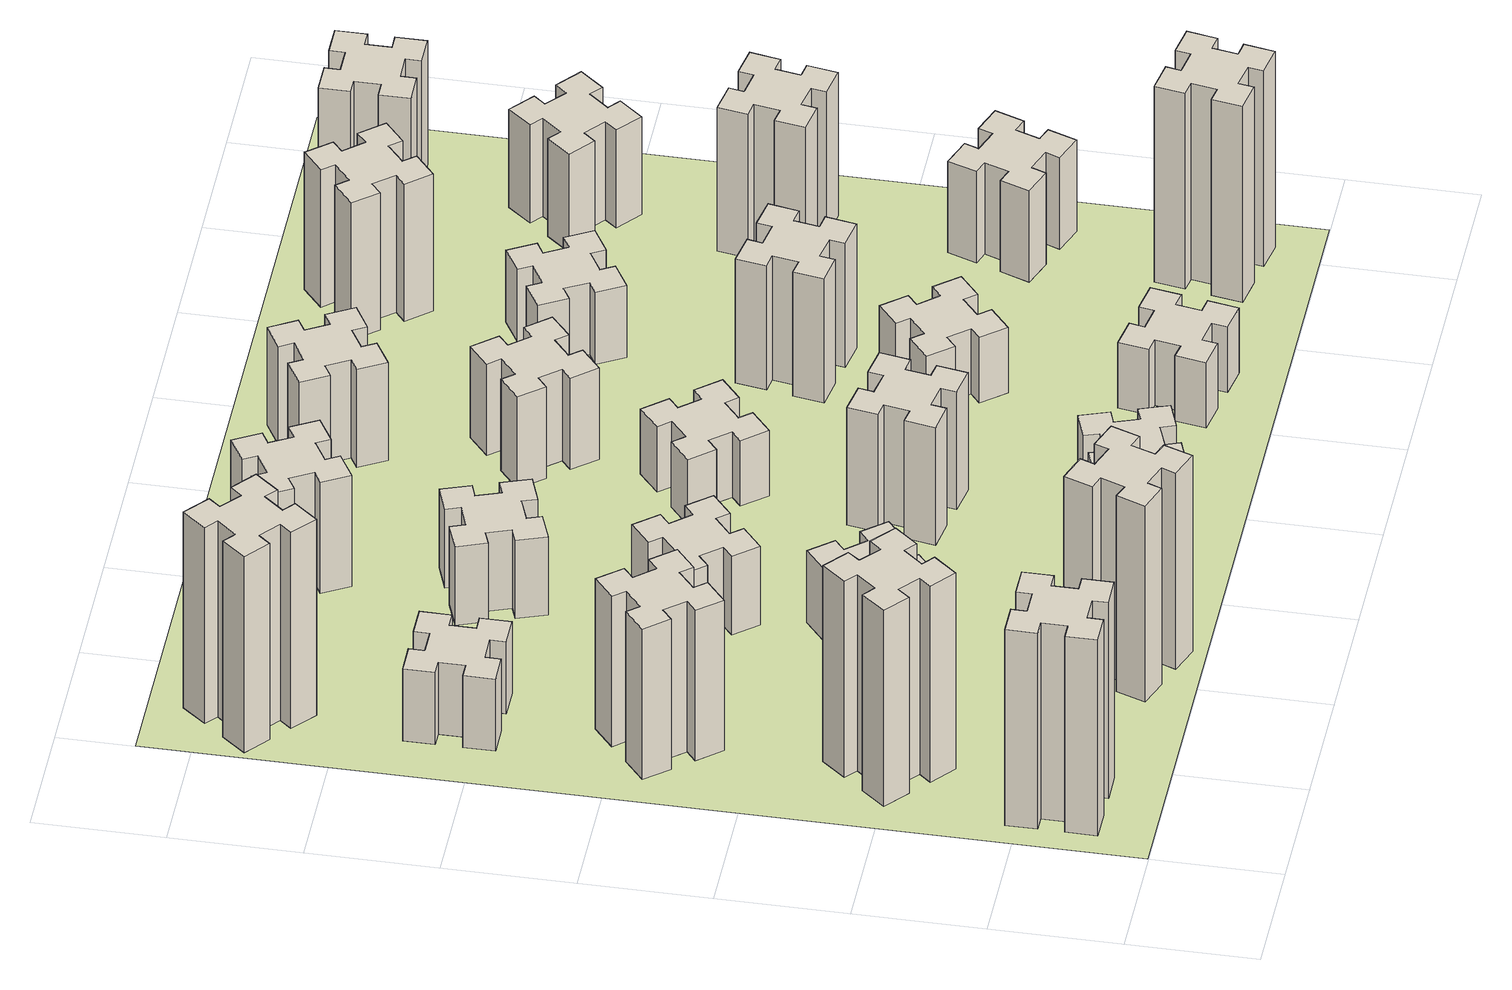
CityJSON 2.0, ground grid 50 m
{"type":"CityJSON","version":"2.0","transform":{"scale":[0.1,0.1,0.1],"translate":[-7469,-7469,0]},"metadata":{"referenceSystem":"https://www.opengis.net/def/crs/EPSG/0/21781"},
"CityObjects":{
"building1":{"type":"Building","attributes":{"class":"1000","function":"1000","usage":"1000","yearOfConstruction":2016,"roofType":"1000","measuredHeight":90,"storeysAboveGround":30,"storeysBelowGround":0},"geometry":[{"type":"Solid","lod":"1","boundaries":[[[[0,1,2,3,4,5,6,7,8,9,10,11,12,13,14,15,16,17,18,19]],[[17,16,20,21]],[[16,15,22,20]],[[15,14,23,22]],[[14,13,24,23]],[[13,12,25,24]],[[12,11,26,25]],[[11,10,27,26]],[[10,9,28,27]],[[9,8,29,28]],[[8,7,30,29]],[[7,6,31,30]],[[6,5,32,31]],[[5,4,33,32]],[[4,3,34,33]],[[3,2,35,34]],[[2,1,36,35]],[[1,0,37,36]],[[0,19,38,37]],[[19,18,39,38]],[[18,17,21,39]],[[24,25,26,27,28,29,30,31,32,33,34,35,36,37,38,39,21,20,22,23]]]]}]},
"building2":{"type":"Building","attributes":{"class":"1000","function":"1000","usage":"1000","yearOfConstruction":2016,"roofType":"1000","measuredHeight":90,"storeysAboveGround":30,"storeysBelowGround":0},"geometry":[{"type":"Solid","lod":"1","boundaries":[[[[40,41,42,43,44,45,46,47,48,49,50,51,52,53,54,55,56,57,58,59]],[[57,56,60,61]],[[56,55,62,60]],[[55,54,63,62]],[[54,53,64,63]],[[53,52,65,64]],[[52,51,66,65]],[[51,50,67,66]],[[50,49,68,67]],[[49,48,69,68]],[[48,47,70,69]],[[47,46,71,70]],[[46,45,72,71]],[[45,44,73,72]],[[44,43,74,73]],[[43,42,75,74]],[[42,41,76,75]],[[41,40,77,76]],[[40,59,78,77]],[[59,58,79,78]],[[58,57,61,79]],[[64,65,66,67,68,69,70,71,72,73,74,75,76,77,78,79,61,60,62,63]]]]}]},
"building3":{"type":"Building","attributes":{"class":"1000","function":"1000","usage":"1000","yearOfConstruction":2016,"roofType":"1000","measuredHeight":69,"storeysAboveGround":30,"storeysBelowGround":0},"geometry":[{"type":"Solid","lod":"1","boundaries":[[[[80,81,82,83,84,85,86,87,88,89,90,91,92,93,94,95,96,97,98,99]],[[97,96,100,101]],[[96,95,102,100]],[[95,94,103,102]],[[94,93,104,103]],[[93,92,105,104]],[[92,91,106,105]],[[91,90,107,106]],[[90,89,108,107]],[[89,88,109,108]],[[88,87,110,109]],[[87,86,111,110]],[[86,85,112,111]],[[85,84,113,112]],[[84,83,114,113]],[[83,82,115,114]],[[82,81,116,115]],[[81,80,117,116]],[[80,99,118,117]],[[99,98,119,118]],[[98,97,101,119]],[[104,105,106,107,108,109,110,111,112,113,114,115,116,117,118,119,101,100,102,103]]]]}]},
"building4":{"type":"Building","attributes":{"class":"1000","function":"1000","usage":"1000","yearOfConstruction":2016,"roofType":"1000","measuredHeight":33,"storeysAboveGround":30,"storeysBelowGround":0},"geometry":[{"type":"Solid","lod":"1","boundaries":[[[[120,121,122,123,124,125,126,127,128,129,130,131,132,133,134,135,136,137,138,139]],[[137,136,140,141]],[[136,135,142,140]],[[135,134,143,142]],[[134,133,144,143]],[[133,132,145,144]],[[132,131,146,145]],[[131,130,147,146]],[[130,129,148,147]],[[129,128,149,148]],[[128,127,150,149]],[[127,126,151,150]],[[126,125,152,151]],[[125,124,153,152]],[[124,123,154,153]],[[123,122,155,154]],[[122,121,156,155]],[[121,120,157,156]],[[120,139,158,157]],[[139,138,159,158]],[[138,137,141,159]],[[144,145,146,147,148,149,150,151,152,153,154,155,156,157,158,159,141,140,142,143]]]]}]},
"building5":{"type":"Building","attributes":{"class":"1000","function":"1000","usage":"1000","yearOfConstruction":2016,"roofType":"1000","measuredHeight":90,"storeysAboveGround":30,"storeysBelowGround":0},"geometry":[{"type":"Solid","lod":"1","boundaries":[[[[160,161,162,163,164,165,166,167,168,169,170,171,172,173,174,175,176,177,178,179]],[[177,176,180,181]],[[176,175,182,180]],[[175,174,183,182]],[[174,173,184,183]],[[173,172,185,184]],[[172,171,186,185]],[[171,170,187,186]],[[170,169,188,187]],[[169,168,189,188]],[[168,167,190,189]],[[167,166,191,190]],[[166,165,192,191]],[[165,164,193,192]],[[164,163,194,193]],[[163,162,195,194]],[[162,161,196,195]],[[161,160,197,196]],[[160,179,198,197]],[[179,178,199,198]],[[178,177,181,199]],[[184,185,186,187,188,189,190,191,192,193,194,195,196,197,198,199,181,180,182,183]]]]}]},
"building6":{"type":"Building","attributes":{"class":"1000","function":"1000","usage":"1000","yearOfConstruction":2016,"roofType":"1000","measuredHeight":90,"storeysAboveGround":30,"storeysBelowGround":0},"geometry":[{"type":"Solid","lod":"1","boundaries":[[[[200,201,202,203,204,205,206,207,208,209,210,211,212,213,214,215,216,217,218,219]],[[217,216,220,221]],[[216,215,222,220]],[[215,214,223,222]],[[214,213,224,223]],[[213,212,225,224]],[[212,211,226,225]],[[211,210,227,226]],[[210,209,228,227]],[[209,208,229,228]],[[208,207,230,229]],[[207,206,231,230]],[[206,205,232,231]],[[205,204,233,232]],[[204,203,234,233]],[[203,202,235,234]],[[202,201,236,235]],[[201,200,237,236]],[[200,219,238,237]],[[219,218,239,238]],[[218,217,221,239]],[[224,225,226,227,228,229,230,231,232,233,234,235,236,237,238,239,221,220,222,223]]]]}]},
"building7":{"type":"Building","attributes":{"class":"1000","function":"1000","usage":"1000","yearOfConstruction":2016,"roofType":"1000","measuredHeight":33,"storeysAboveGround":30,"storeysBelowGround":0},"geometry":[{"type":"Solid","lod":"1","boundaries":[[[[240,241,242,243,244,245,246,247,248,249,250,251,252,253,254,255,256,257,258,259]],[[257,256,260,261]],[[256,255,262,260]],[[255,254,263,262]],[[254,253,264,263]],[[253,252,265,264]],[[252,251,266,265]],[[251,250,267,266]],[[250,249,268,267]],[[249,248,269,268]],[[248,247,270,269]],[[247,246,271,270]],[[246,245,272,271]],[[245,244,273,272]],[[244,243,274,273]],[[243,242,275,274]],[[242,241,276,275]],[[241,240,277,276]],[[240,259,278,277]],[[259,258,279,278]],[[258,257,261,279]],[[264,265,266,267,268,269,270,271,272,273,274,275,276,277,278,279,261,260,262,263]]]]}]},
"building8":{"type":"Building","attributes":{"class":"1000","function":"1000","usage":"1000","yearOfConstruction":2016,"roofType":"1000","measuredHeight":36,"storeysAboveGround":30,"storeysBelowGround":0},"geometry":[{"type":"Solid","lod":"1","boundaries":[[[[280,281,282,283,284,285,286,287,288,289,290,291,292,293,294,295,296,297,298,299]],[[297,296,300,301]],[[296,295,302,300]],[[295,294,303,302]],[[294,293,304,303]],[[293,292,305,304]],[[292,291,306,305]],[[291,290,307,306]],[[290,289,308,307]],[[289,288,309,308]],[[288,287,310,309]],[[287,286,311,310]],[[286,285,312,311]],[[285,284,313,312]],[[284,283,314,313]],[[283,282,315,314]],[[282,281,316,315]],[[281,280,317,316]],[[280,299,318,317]],[[299,298,319,318]],[[298,297,301,319]],[[304,305,306,307,308,309,310,311,312,313,314,315,316,317,318,319,301,300,302,303]]]]}]},
"building9":{"type":"Building","attributes":{"class":"1000","function":"1000","usage":"1000","yearOfConstruction":2016,"roofType":"1000","measuredHeight":51,"storeysAboveGround":30,"storeysBelowGround":0},"geometry":[{"type":"Solid","lod":"1","boundaries":[[[[320,321,322,323,324,325,326,327,328,329,330,331,332,333,334,335,336,337,338,339]],[[337,336,340,341]],[[336,335,342,340]],[[335,334,343,342]],[[334,333,344,343]],[[333,332,345,344]],[[332,331,346,345]],[[331,330,347,346]],[[330,329,348,347]],[[329,328,349,348]],[[328,327,350,349]],[[327,326,351,350]],[[326,325,352,351]],[[325,324,353,352]],[[324,323,354,353]],[[323,322,355,354]],[[322,321,356,355]],[[321,320,357,356]],[[320,339,358,357]],[[339,338,359,358]],[[338,337,341,359]],[[344,345,346,347,348,349,350,351,352,353,354,355,356,357,358,359,341,340,342,343]]]]}]},
"building10":{"type":"Building","attributes":{"class":"1000","function":"1000","usage":"1000","yearOfConstruction":2016,"roofType":"1000","measuredHeight":36,"storeysAboveGround":30,"storeysBelowGround":0},"geometry":[{"type":"Solid","lod":"1","boundaries":[[[[360,361,362,363,364,365,366,367,368,369,370,371,372,373,374,375,376,377,378,379]],[[377,376,380,381]],[[376,375,382,380]],[[375,374,383,382]],[[374,373,384,383]],[[373,372,385,384]],[[372,371,386,385]],[[371,370,387,386]],[[370,369,388,387]],[[369,368,389,388]],[[368,367,390,389]],[[367,366,391,390]],[[366,365,392,391]],[[365,364,393,392]],[[364,363,394,393]],[[363,362,395,394]],[[362,361,396,395]],[[361,360,397,396]],[[360,379,398,397]],[[379,378,399,398]],[[378,377,381,399]],[[384,385,386,387,388,389,390,391,392,393,394,395,396,397,398,399,381,380,382,383]]]]}]},
"building11":{"type":"Building","attributes":{"class":"1000","function":"1000","usage":"1000","yearOfConstruction":2016,"roofType":"1000","measuredHeight":51,"storeysAboveGround":30,"storeysBelowGround":0},"geometry":[{"type":"Solid","lod":"1","boundaries":[[[[400,401,402,403,404,405,406,407,408,409,410,411,412,413,414,415,416,417,418,419]],[[417,416,420,421]],[[416,415,422,420]],[[415,414,423,422]],[[414,413,424,423]],[[413,412,425,424]],[[412,411,426,425]],[[411,410,427,426]],[[410,409,428,427]],[[409,408,429,428]],[[408,407,430,429]],[[407,406,431,430]],[[406,405,432,431]],[[405,404,433,432]],[[404,403,434,433]],[[403,402,435,434]],[[402,401,436,435]],[[401,400,437,436]],[[400,419,438,437]],[[419,418,439,438]],[[418,417,421,439]],[[424,425,426,427,428,429,430,431,432,433,434,435,436,437,438,439,421,420,422,423]]]]}]},
"building12":{"type":"Building","attributes":{"class":"1000","function":"1000","usage":"1000","yearOfConstruction":2016,"roofType":"1000","measuredHeight":54,"storeysAboveGround":30,"storeysBelowGround":0},"geometry":[{"type":"Solid","lod":"1","boundaries":[[[[440,441,442,443,444,445,446,447,448,449,450,451,452,453,454,455,456,457,458,459]],[[457,456,460,461]],[[456,455,462,460]],[[455,454,463,462]],[[454,453,464,463]],[[453,452,465,464]],[[452,451,466,465]],[[451,450,467,466]],[[450,449,468,467]],[[449,448,469,468]],[[448,447,470,469]],[[447,446,471,470]],[[446,445,472,471]],[[445,444,473,472]],[[444,443,474,473]],[[443,442,475,474]],[[442,441,476,475]],[[441,440,477,476]],[[440,459,478,477]],[[459,458,479,478]],[[458,457,461,479]],[[464,465,466,467,468,469,470,471,472,473,474,475,476,477,478,479,461,460,462,463]]]]}]},
"building13":{"type":"Building","attributes":{"class":"1000","function":"1000","usage":"1000","yearOfConstruction":2016,"roofType":"1000","measuredHeight":30,"storeysAboveGround":30,"storeysBelowGround":0},"geometry":[{"type":"Solid","lod":"1","boundaries":[[[[480,481,482,483,484,485,486,487,488,489,490,491,492,493,494,495,496,497,498,499]],[[497,496,500,501]],[[496,495,502,500]],[[495,494,503,502]],[[494,493,504,503]],[[493,492,505,504]],[[492,491,506,505]],[[491,490,507,506]],[[490,489,508,507]],[[489,488,509,508]],[[488,487,510,509]],[[487,486,511,510]],[[486,485,512,511]],[[485,484,513,512]],[[484,483,514,513]],[[483,482,515,514]],[[482,481,516,515]],[[481,480,517,516]],[[480,499,518,517]],[[499,498,519,518]],[[498,497,501,519]],[[504,505,506,507,508,509,510,511,512,513,514,515,516,517,518,519,501,500,502,503]]]]}]},
"building14":{"type":"Building","attributes":{"class":"1000","function":"1000","usage":"1000","yearOfConstruction":2016,"roofType":"1000","measuredHeight":42,"storeysAboveGround":30,"storeysBelowGround":0},"geometry":[{"type":"Solid","lod":"1","boundaries":[[[[520,521,522,523,524,525,526,527,528,529,530,531,532,533,534,535,536,537,538,539]],[[537,536,540,541]],[[536,535,542,540]],[[535,534,543,542]],[[534,533,544,543]],[[533,532,545,544]],[[532,531,546,545]],[[531,530,547,546]],[[530,529,548,547]],[[529,528,549,548]],[[528,527,550,549]],[[527,526,551,550]],[[526,525,552,551]],[[525,524,553,552]],[[524,523,554,553]],[[523,522,555,554]],[[522,521,556,555]],[[521,520,557,556]],[[520,539,558,557]],[[539,538,559,558]],[[538,537,541,559]],[[544,545,546,547,548,549,550,551,552,553,554,555,556,557,558,559,541,540,542,543]]]]}]},
"building15":{"type":"Building","attributes":{"class":"1000","function":"1000","usage":"1000","yearOfConstruction":2016,"roofType":"1000","measuredHeight":30,"storeysAboveGround":30,"storeysBelowGround":0},"geometry":[{"type":"Solid","lod":"1","boundaries":[[[[560,561,562,563,564,565,566,567,568,569,570,571,572,573,574,575,576,577,578,579]],[[577,576,580,581]],[[576,575,582,580]],[[575,574,583,582]],[[574,573,584,583]],[[573,572,585,584]],[[572,571,586,585]],[[571,570,587,586]],[[570,569,588,587]],[[569,568,589,588]],[[568,567,590,589]],[[567,566,591,590]],[[566,565,592,591]],[[565,564,593,592]],[[564,563,594,593]],[[563,562,595,594]],[[562,561,596,595]],[[561,560,597,596]],[[560,579,598,597]],[[579,578,599,598]],[[578,577,581,599]],[[584,585,586,587,588,589,590,591,592,593,594,595,596,597,598,599,581,580,582,583]]]]}]},
"building16":{"type":"Building","attributes":{"class":"1000","function":"1000","usage":"1000","yearOfConstruction":2016,"roofType":"1000","measuredHeight":45,"storeysAboveGround":30,"storeysBelowGround":0},"geometry":[{"type":"Solid","lod":"1","boundaries":[[[[600,601,602,603,604,605,606,607,608,609,610,611,612,613,614,615,616,617,618,619]],[[617,616,620,621]],[[616,615,622,620]],[[615,614,623,622]],[[614,613,624,623]],[[613,612,625,624]],[[612,611,626,625]],[[611,610,627,626]],[[610,609,628,627]],[[609,608,629,628]],[[608,607,630,629]],[[607,606,631,630]],[[606,605,632,631]],[[605,604,633,632]],[[604,603,634,633]],[[603,602,635,634]],[[602,601,636,635]],[[601,600,637,636]],[[600,619,638,637]],[[619,618,639,638]],[[618,617,621,639]],[[624,625,626,627,628,629,630,631,632,633,634,635,636,637,638,639,621,620,622,623]]]]}]},
"building17":{"type":"Building","attributes":{"class":"1000","function":"1000","usage":"1000","yearOfConstruction":2016,"roofType":"1000","measuredHeight":30,"storeysAboveGround":30,"storeysBelowGround":0},"geometry":[{"type":"Solid","lod":"1","boundaries":[[[[640,641,642,643,644,645,646,647,648,649,650,651,652,653,654,655,656,657,658,659]],[[657,656,660,661]],[[656,655,662,660]],[[655,654,663,662]],[[654,653,664,663]],[[653,652,665,664]],[[652,651,666,665]],[[651,650,667,666]],[[650,649,668,667]],[[649,648,669,668]],[[648,647,670,669]],[[647,646,671,670]],[[646,645,672,671]],[[645,644,673,672]],[[644,643,674,673]],[[643,642,675,674]],[[642,641,676,675]],[[641,640,677,676]],[[640,659,678,677]],[[659,658,679,678]],[[658,657,661,679]],[[664,665,666,667,668,669,670,671,672,673,674,675,676,677,678,679,661,660,662,663]]]]}]},
"building18":{"type":"Building","attributes":{"class":"1000","function":"1000","usage":"1000","yearOfConstruction":2016,"roofType":"1000","measuredHeight":57,"storeysAboveGround":30,"storeysBelowGround":0},"geometry":[{"type":"Solid","lod":"1","boundaries":[[[[680,681,682,683,684,685,686,687,688,689,690,691,692,693,694,695,696,697,698,699]],[[697,696,700,701]],[[696,695,702,700]],[[695,694,703,702]],[[694,693,704,703]],[[693,692,705,704]],[[692,691,706,705]],[[691,690,707,706]],[[690,689,708,707]],[[689,688,709,708]],[[688,687,710,709]],[[687,686,711,710]],[[686,685,712,711]],[[685,684,713,712]],[[684,683,714,713]],[[683,682,715,714]],[[682,681,716,715]],[[681,680,717,716]],[[680,699,718,717]],[[699,698,719,718]],[[698,697,701,719]],[[704,705,706,707,708,709,710,711,712,713,714,715,716,717,718,719,701,700,702,703]]]]}]},
"building19":{"type":"Building","attributes":{"class":"1000","function":"1000","usage":"1000","yearOfConstruction":2016,"roofType":"1000","measuredHeight":33,"storeysAboveGround":30,"storeysBelowGround":0},"geometry":[{"type":"Solid","lod":"1","boundaries":[[[[720,721,722,723,724,725,726,727,728,729,730,731,732,733,734,735,736,737,738,739]],[[737,736,740,741]],[[736,735,742,740]],[[735,734,743,742]],[[734,733,744,743]],[[733,732,745,744]],[[732,731,746,745]],[[731,730,747,746]],[[730,729,748,747]],[[729,728,749,748]],[[728,727,750,749]],[[727,726,751,750]],[[726,725,752,751]],[[725,724,753,752]],[[724,723,754,753]],[[723,722,755,754]],[[722,721,756,755]],[[721,720,757,756]],[[720,739,758,757]],[[739,738,759,758]],[[738,737,741,759]],[[744,745,746,747,748,749,750,751,752,753,754,755,756,757,758,759,741,740,742,743]]]]}]},
"building20":{"type":"Building","attributes":{"class":"1000","function":"1000","usage":"1000","yearOfConstruction":2016,"roofType":"1000","measuredHeight":90,"storeysAboveGround":30,"storeysBelowGround":0},"geometry":[{"type":"Solid","lod":"1","boundaries":[[[[760,761,762,763,764,765,766,767,768,769,770,771,772,773,774,775,776,777,778,779]],[[777,776,780,781]],[[776,775,782,780]],[[775,774,783,782]],[[774,773,784,783]],[[773,772,785,784]],[[772,771,786,785]],[[771,770,787,786]],[[770,769,788,787]],[[769,768,789,788]],[[768,767,790,789]],[[767,766,791,790]],[[766,765,792,791]],[[765,764,793,792]],[[764,763,794,793]],[[763,762,795,794]],[[762,761,796,795]],[[761,760,797,796]],[[760,779,798,797]],[[779,778,799,798]],[[778,777,781,799]],[[784,785,786,787,788,789,790,791,792,793,794,795,796,797,798,799,781,780,782,783]]]]}]},
"building21":{"type":"Building","attributes":{"class":"1000","function":"1000","usage":"1000","yearOfConstruction":2016,"roofType":"1000","measuredHeight":63,"storeysAboveGround":30,"storeysBelowGround":0},"geometry":[{"type":"Solid","lod":"1","boundaries":[[[[800,801,802,803,804,805,806,807,808,809,810,811,812,813,814,815,816,817,818,819]],[[817,816,820,821]],[[816,815,822,820]],[[815,814,823,822]],[[814,813,824,823]],[[813,812,825,824]],[[812,811,826,825]],[[811,810,827,826]],[[810,809,828,827]],[[809,808,829,828]],[[808,807,830,829]],[[807,806,831,830]],[[806,805,832,831]],[[805,804,833,832]],[[804,803,834,833]],[[803,802,835,834]],[[802,801,836,835]],[[801,800,837,836]],[[800,819,838,837]],[[819,818,839,838]],[[818,817,821,839]],[[824,825,826,827,828,829,830,831,832,833,834,835,836,837,838,839,821,820,822,823]]]]}]},
"building22":{"type":"Building","attributes":{"class":"1000","function":"1000","usage":"1000","yearOfConstruction":2016,"roofType":"1000","measuredHeight":42,"storeysAboveGround":30,"storeysBelowGround":0},"geometry":[{"type":"Solid","lod":"1","boundaries":[[[[840,841,842,843,844,845,846,847,848,849,850,851,852,853,854,855,856,857,858,859]],[[857,856,860,861]],[[856,855,862,860]],[[855,854,863,862]],[[854,853,864,863]],[[853,852,865,864]],[[852,851,866,865]],[[851,850,867,866]],[[850,849,868,867]],[[849,848,869,868]],[[848,847,870,869]],[[847,846,871,870]],[[846,845,872,871]],[[845,844,873,872]],[[844,843,874,873]],[[843,842,875,874]],[[842,841,876,875]],[[841,840,877,876]],[[840,859,878,877]],[[859,858,879,878]],[[858,857,861,879]],[[864,865,866,867,868,869,870,871,872,873,874,875,876,877,878,879,861,860,862,863]]]]}]},
"building23":{"type":"Building","attributes":{"class":"1000","function":"1000","usage":"1000","yearOfConstruction":2016,"roofType":"1000","measuredHeight":66,"storeysAboveGround":30,"storeysBelowGround":0},"geometry":[{"type":"Solid","lod":"1","boundaries":[[[[880,881,882,883,884,885,886,887,888,889,890,891,892,893,894,895,896,897,898,899]],[[897,896,900,901]],[[896,895,902,900]],[[895,894,903,902]],[[894,893,904,903]],[[893,892,905,904]],[[892,891,906,905]],[[891,890,907,906]],[[890,889,908,907]],[[889,888,909,908]],[[888,887,910,909]],[[887,886,911,910]],[[886,885,912,911]],[[885,884,913,912]],[[884,883,914,913]],[[883,882,915,914]],[[882,881,916,915]],[[881,880,917,916]],[[880,899,918,917]],[[899,898,919,918]],[[898,897,901,919]],[[904,905,906,907,908,909,910,911,912,913,914,915,916,917,918,919,901,900,902,903]]]]}]},
"building24":{"type":"Building","attributes":{"class":"1000","function":"1000","usage":"1000","yearOfConstruction":2016,"roofType":"1000","measuredHeight":45,"storeysAboveGround":30,"storeysBelowGround":0},"geometry":[{"type":"Solid","lod":"1","boundaries":[[[[920,921,922,923,924,925,926,927,928,929,930,931,932,933,934,935,936,937,938,939]],[[937,936,940,941]],[[936,935,942,940]],[[935,934,943,942]],[[934,933,944,943]],[[933,932,945,944]],[[932,931,946,945]],[[931,930,947,946]],[[930,929,948,947]],[[929,928,949,948]],[[928,927,950,949]],[[927,926,951,950]],[[926,925,952,951]],[[925,924,953,952]],[[924,923,954,953]],[[923,922,955,954]],[[922,921,956,955]],[[921,920,957,956]],[[920,939,958,957]],[[939,938,959,958]],[[938,937,941,959]],[[944,945,946,947,948,949,950,951,952,953,954,955,956,957,958,959,941,940,942,943]]]]}]},
"building25":{"type":"Building","attributes":{"class":"1000","function":"1000","usage":"1000","yearOfConstruction":2016,"roofType":"1000","measuredHeight":57,"storeysAboveGround":30,"storeysBelowGround":0},"geometry":[{"type":"Solid","lod":"1","boundaries":[[[[960,961,962,963,964,965,966,967,968,969,970,971,972,973,974,975,976,977,978,979]],[[977,976,980,981]],[[976,975,982,980]],[[975,974,983,982]],[[974,973,984,983]],[[973,972,985,984]],[[972,971,986,985]],[[971,970,987,986]],[[970,969,988,987]],[[969,968,989,988]],[[968,967,990,989]],[[967,966,991,990]],[[966,965,992,991]],[[965,964,993,992]],[[964,963,994,993]],[[963,962,995,994]],[[962,961,996,995]],[[961,960,997,996]],[[960,979,998,997]],[[979,978,999,998]],[[978,977,981,999]],[[984,985,986,987,988,989,990,991,992,993,994,995,996,997,998,999,981,980,982,983]]]]}]},
"landuse1":{"type":"LandUse","attributes":{"name":"plot1","function":"1010"},"geometry":[{"type":"MultiSurface","lod":"1","boundaries":[[[1000,1001,1002,1003]]]}]}
},
"vertices":[
[165,425,0],[165,325,0],[105,325,0],[105,205,0],[225,205,0],[225,265,0],[325,265,0],[325,205,0],[445,205,0],[445,325,0],[385,325,0],[385,425,0],[445,425,0],[445,545,0],[325,545,0],[325,485,0],[225,485,0],[225,545,0],[105,545,0],[105,425,0],[225,485,900],[225,545,900],[325,485,900],[325,545,900],[445,545,900],[445,425,900],[385,425,900],[385,325,900],[445,325,900],[445,205,900],[325,205,900],[325,265,900],[225,265,900],[225,205,900],[105,205,900],[105,325,900],[165,325,900],[165,425,900],[105,425,900],[105,545,900],
[484,1067,0],[408,1132,0],[446,1178,0],[354,1255,0],[277,1163,0],[323,1124,0],[259,1048,0],[213,1086,0],[136,994,0],[228,917,0],[266,963,0],[343,899,0],[304,853,0],[396,776,0],[473,868,0],[427,906,0],[492,983,0],[538,944,0],[615,1036,0],[523,1113,0],[492,983,900],[538,944,900],[427,906,900],[473,868,900],[396,776,900],[304,853,900],[343,899,900],[266,963,900],[228,917,900],[136,994,900],[213,1086,900],[259,1048,900],[323,1124,900],[277,1163,900],[354,1255,900],[446,1178,900],[408,1132,900],[484,1067,900],[523,1113,900],[615,1036,900],
[492,1888,0],[427,1964,0],[473,2003,0],[396,2095,0],[304,2018,0],[343,1972,0],[266,1907,0],[228,1953,0],[136,1876,0],[213,1784,0],[259,1823,0],[323,1746,0],[277,1708,0],[354,1616,0],[446,1693,0],[408,1739,0],[484,1803,0],[523,1757,0],[615,1834,0],[538,1926,0],[484,1803,690],[523,1757,690],[408,1739,690],[446,1693,690],[354,1616,690],[277,1708,690],[323,1746,690],[259,1823,690],[213,1784,690],[136,1876,690],[228,1953,690],[266,1907,690],[343,1972,690],[304,2018,690],[396,2095,690],[473,2003,690],[427,1964,690],[492,1888,690],[538,1926,690],[615,1834,690],
[485,2545,0],[485,2645,0],[545,2645,0],[545,2765,0],[425,2765,0],[425,2705,0],[325,2705,0],[325,2765,0],[205,2765,0],[205,2645,0],[265,2645,0],[265,2545,0],[205,2545,0],[205,2425,0],[325,2425,0],[325,2485,0],[425,2485,0],[425,2425,0],[545,2425,0],[545,2545,0],[425,2485,330],[425,2425,330],[325,2485,330],[325,2425,330],[205,2425,330],[205,2545,330],[265,2545,330],[265,2645,330],[205,2645,330],[205,2765,330],[325,2765,330],[325,2705,330],[425,2705,330],[425,2765,330],[545,2765,330],[545,2645,330],[485,2645,330],[485,2545,330],[545,2545,330],[545,2425,330],
[1029,360,0],[995,266,0],[939,287,0],[897,174,0],[1010,133,0],[1031,189,0],[1125,155,0],[1104,99,0],[1217,57,0],[1258,170,0],[1202,191,0],[1236,285,0],[1292,264,0],[1333,377,0],[1220,418,0],[1200,362,0],[1106,396,0],[1127,452,0],[1014,493,0],[973,380,0],[1106,396,900],[1127,452,900],[1200,362,900],[1220,418,900],[1333,377,900],[1292,264,900],[1236,285,900],[1202,191,900],[1258,170,900],[1217,57,900],[1104,99,900],[1125,155,900],[1031,189,900],[1010,133,900],[897,174,900],[939,287,900],[995,266,900],[1029,360,900],[973,380,900],[1014,493,900],
[384,3387,0],[308,3452,0],[346,3498,0],[254,3575,0],[177,3483,0],[223,3444,0],[159,3368,0],[113,3406,0],[36,3314,0],[128,3237,0],[166,3283,0],[243,3219,0],[204,3173,0],[296,3096,0],[373,3188,0],[327,3226,0],[392,3303,0],[438,3264,0],[515,3356,0],[423,3433,0],[392,3303,900],[438,3264,900],[327,3226,900],[373,3188,900],[296,3096,900],[204,3173,900],[243,3219,900],[166,3283,900],[128,3237,900],[36,3314,900],[113,3406,900],[159,3368,900],[223,3444,900],[177,3483,900],[254,3575,900],[346,3498,900],[308,3452,900],[384,3387,900],[423,3433,900],[515,3356,900],
[1083,1332,0],[1006,1267,0],[968,1313,0],[876,1236,0],[953,1144,0],[999,1183,0],[1063,1106,0],[1017,1068,0],[1094,976,0],[1186,1053,0],[1148,1099,0],[1224,1163,0],[1263,1117,0],[1355,1194,0],[1278,1286,0],[1232,1248,0],[1167,1324,0],[1213,1363,0],[1136,1455,0],[1044,1378,0],[1167,1324,330],[1213,1363,330],[1232,1248,330],[1278,1286,330],[1355,1194,330],[1263,1117,330],[1224,1163,330],[1148,1099,330],[1186,1053,330],[1094,976,330],[1017,1068,330],[1063,1106,330],[999,1183,330],[953,1144,330],[876,1236,330],[968,1313,330],[1006,1267,330],[1083,1332,330],[1044,1378,330],[1136,1455,330],
[1083,1972,0],[1006,1907,0],[968,1953,0],[876,1876,0],[953,1784,0],[999,1823,0],[1063,1746,0],[1017,1708,0],[1094,1616,0],[1186,1693,0],[1148,1739,0],[1224,1803,0],[1263,1757,0],[1355,1834,0],[1278,1926,0],[1232,1888,0],[1167,1964,0],[1213,2003,0],[1136,2095,0],[1044,2018,0],[1167,1964,360],[1213,2003,360],[1232,1888,360],[1278,1926,360],[1355,1834,360],[1263,1757,360],[1224,1803,360],[1148,1739,360],[1186,1693,360],[1094,1616,360],[1017,1708,360],[1063,1746,360],[999,1823,360],[953,1784,360],[876,1876,360],[968,1953,360],[1006,1907,360],[1083,1972,360],[1044,2018,360],[1136,2095,360],
[1765,496,0],[1671,462,0],[1650,518,0],[1537,477,0],[1579,364,0],[1635,385,0],[1669,291,0],[1613,270,0],[1654,157,0],[1767,199,0],[1746,255,0],[1840,289,0],[1860,233,0],[1973,274,0],[1932,387,0],[1876,366,0],[1842,460,0],[1898,480,0],[1857,593,0],[1744,552,0],[1842,460,510],[1898,480,510],[1876,366,510],[1932,387,510],[1973,274,510],[1860,233,510],[1840,289,510],[1746,255,510],[1767,199,510],[1654,157,510],[1613,270,510],[1669,291,510],[1635,385,510],[1579,364,510],[1537,477,510],[1650,518,510],[1671,462,510],[1765,496,510],[1744,552,510],[1857,593,510],
[1106,2475,0],[1200,2509,0],[1220,2453,0],[1333,2494,0],[1292,2607,0],[1236,2586,0],[1202,2680,0],[1258,2700,0],[1217,2813,0],[1104,2772,0],[1125,2716,0],[1031,2682,0],[1010,2738,0],[897,2697,0],[939,2584,0],[995,2605,0],[1029,2511,0],[973,2490,0],[1014,2377,0],[1127,2419,0],[1029,2511,360],[973,2490,360],[995,2605,360],[939,2584,360],[897,2697,360],[1010,2738,360],[1031,2682,360],[1125,2716,360],[1104,2772,360],[1217,2813,360],[1258,2700,360],[1202,2680,360],[1236,2586,360],[1292,2607,360],[1333,2494,360],[1220,2453,360],[1200,2509,360],[1106,2475,360],[1127,2419,360],[1014,2377,360],
[995,3324,0],[1045,3237,0],[993,3207,0],[1053,3103,0],[1157,3163,0],[1127,3215,0],[1214,3265,0],[1244,3213,0],[1348,3273,0],[1288,3377,0],[1236,3347,0],[1186,3434,0],[1238,3464,0],[1178,3568,0],[1074,3508,0],[1104,3456,0],[1017,3406,0],[987,3458,0],[883,3398,0],[943,3294,0],[1017,3406,510],[987,3458,510],[1104,3456,510],[1074,3508,510],[1178,3568,510],[1238,3464,510],[1186,3434,510],[1236,3347,510],[1288,3377,510],[1348,3273,510],[1244,3213,510],[1214,3265,510],[1127,3215,510],[1157,3163,510],[1053,3103,510],[993,3207,510],[1045,3237,510],[995,3324,510],[943,3294,510],[883,3398,510],
[1955,1147,0],[1972,1245,0],[2031,1235,0],[2052,1353,0],[1934,1374,0],[1924,1315,0],[1825,1332,0],[1836,1391,0],[1717,1412,0],[1697,1294,0],[1756,1284,0],[1738,1185,0],[1679,1196,0],[1658,1077,0],[1777,1057,0],[1787,1116,0],[1885,1098,0],[1875,1039,0],[1993,1018,0],[2014,1137,0],[1885,1098,540],[1875,1039,540],[1787,1116,540],[1777,1057,540],[1658,1077,540],[1679,1196,540],[1738,1185,540],[1756,1284,540],[1697,1294,540],[1717,1412,540],[1836,1391,540],[1825,1332,540],[1924,1315,540],[1934,1374,540],[2052,1353,540],[2031,1235,540],[1972,1245,540],[1955,1147,540],[2014,1137,540],[1993,1018,540],
[1972,1988,0],[1907,2064,0],[1953,2103,0],[1876,2195,0],[1784,2118,0],[1823,2072,0],[1746,2007,0],[1708,2053,0],[1616,1976,0],[1693,1884,0],[1739,1923,0],[1803,1846,0],[1757,1808,0],[1834,1716,0],[1926,1793,0],[1888,1839,0],[1964,1903,0],[2003,1857,0],[2095,1934,0],[2018,2026,0],[1964,1903,300],[2003,1857,300],[1888,1839,300],[1926,1793,300],[1834,1716,300],[1757,1808,300],[1803,1846,300],[1739,1923,300],[1693,1884,300],[1616,1976,300],[1708,2053,300],[1746,2007,300],[1823,2072,300],[1784,2118,300],[1876,2195,300],[1953,2103,300],[1907,2064,300],[1972,1988,300],[2018,2026,300],[2095,1934,300],
[1839,2563,0],[1903,2486,0],[1857,2448,0],[1934,2356,0],[2026,2433,0],[1988,2479,0],[2064,2543,0],[2103,2497,0],[2195,2574,0],[2118,2666,0],[2072,2628,0],[2007,2704,0],[2053,2743,0],[1976,2835,0],[1884,2758,0],[1923,2712,0],[1846,2647,0],[1808,2693,0],[1716,2616,0],[1793,2524,0],[1846,2647,420],[1808,2693,420],[1923,2712,420],[1884,2758,420],[1976,2835,420],[2053,2743,420],[2007,2704,420],[2072,2628,420],[2118,2666,420],[2195,2574,420],[2103,2497,420],[2064,2543,420],[1988,2479,420],[2026,2433,420],[1934,2356,420],[1857,2448,420],[1903,2486,420],[1839,2563,420],[1793,2524,420],[1716,2616,420],
[2596,444,0],[2578,345,0],[2519,356,0],[2498,237,0],[2617,217,0],[2627,276,0],[2725,258,0],[2715,199,0],[2833,178,0],[2854,297,0],[2795,307,0],[2812,405,0],[2871,395,0],[2892,513,0],[2774,534,0],[2764,475,0],[2665,492,0],[2676,551,0],[2557,572,0],[2537,454,0],[2665,492,300],[2676,551,300],[2764,475,300],[2774,534,300],[2892,513,300],[2871,395,300],[2812,405,300],[2795,307,300],[2854,297,300],[2833,178,300],[2715,199,300],[2725,258,300],[2627,276,300],[2617,217,300],[2498,237,300],[2519,356,300],[2578,345,300],[2596,444,300],[2537,454,300],[2557,572,300],
[1844,3456,0],[1757,3406,0],[1727,3458,0],[1623,3398,0],[1683,3294,0],[1735,3324,0],[1785,3237,0],[1733,3207,0],[1793,3103,0],[1897,3163,0],[1867,3215,0],[1954,3265,0],[1984,3213,0],[2088,3273,0],[2028,3377,0],[1976,3347,0],[1926,3434,0],[1978,3464,0],[1918,3568,0],[1814,3508,0],[1926,3434,450],[1978,3464,450],[1976,3347,450],[2028,3377,450],[2088,3273,450],[1984,3213,450],[1954,3265,450],[1867,3215,450],[1897,3163,450],[1793,3103,450],[1733,3207,450],[1785,3237,450],[1735,3324,450],[1683,3294,450],[1623,3398,450],[1727,3458,450],[1757,3406,450],[1844,3456,450],[1814,3508,450],[1918,3568,450],
[2628,1099,0],[2704,1163,0],[2743,1117,0],[2835,1194,0],[2758,1286,0],[2712,1248,0],[2647,1324,0],[2693,1363,0],[2616,1455,0],[2524,1378,0],[2563,1332,0],[2486,1267,0],[2448,1313,0],[2356,1236,0],[2433,1144,0],[2479,1183,0],[2543,1106,0],[2497,1068,0],[2574,976,0],[2666,1053,0],[2543,1106,300],[2497,1068,300],[2479,1183,300],[2433,1144,300],[2356,1236,300],[2448,1313,300],[2486,1267,300],[2563,1332,300],[2524,1378,300],[2616,1455,300],[2693,1363,300],[2647,1324,300],[2712,1248,300],[2758,1286,300],[2835,1194,300],[2743,1117,300],[2704,1163,300],[2628,1099,300],[2666,1053,300],[2574,976,300],
[2527,1656,0],[2625,1638,0],[2615,1579,0],[2733,1558,0],[2754,1677,0],[2695,1687,0],[2712,1785,0],[2771,1775,0],[2792,1893,0],[2674,1914,0],[2664,1855,0],[2565,1872,0],[2576,1931,0],[2457,1952,0],[2437,1834,0],[2496,1824,0],[2478,1725,0],[2419,1736,0],[2398,1617,0],[2517,1597,0],[2478,1725,570],[2419,1736,570],[2496,1824,570],[2437,1834,570],[2457,1952,570],[2576,1931,570],[2565,1872,570],[2664,1855,570],[2674,1914,570],[2792,1893,570],[2771,1775,570],[2712,1785,570],[2695,1687,570],[2754,1677,570],[2733,1558,570],[2615,1579,570],[2625,1638,570],[2527,1656,570],[2517,1597,570],[2398,1617,570],
[2607,2475,0],[2694,2525,0],[2724,2473,0],[2828,2533,0],[2768,2637,0],[2716,2607,0],[2666,2694,0],[2718,2724,0],[2658,2828,0],[2554,2768,0],[2584,2716,0],[2497,2666,0],[2467,2718,0],[2363,2658,0],[2423,2554,0],[2475,2584,0],[2525,2497,0],[2473,2467,0],[2533,2363,0],[2637,2423,0],[2525,2497,330],[2473,2467,330],[2475,2584,330],[2423,2554,330],[2363,2658,330],[2467,2718,330],[2497,2666,330],[2584,2716,330],[2554,2768,330],[2658,2828,330],[2718,2724,330],[2666,2694,330],[2716,2607,330],[2768,2637,330],[2828,2533,330],[2724,2473,330],[2694,2525,330],[2607,2475,330],[2637,2423,330],[2533,2363,330],
[3504,475,0],[3405,492,0],[3416,551,0],[3297,572,0],[3277,454,0],[3336,444,0],[3318,345,0],[3259,356,0],[3238,237,0],[3357,217,0],[3367,276,0],[3465,258,0],[3455,199,0],[3573,178,0],[3594,297,0],[3535,307,0],[3552,405,0],[3611,395,0],[3632,513,0],[3514,534,0],[3552,405,900],[3611,395,900],[3535,307,900],[3594,297,900],[3573,178,900],[3455,199,900],[3465,258,900],[3367,276,900],[3357,217,900],[3238,237,900],[3259,356,900],[3318,345,900],[3336,444,900],[3277,454,900],[3297,572,900],[3416,551,900],[3405,492,900],[3504,475,900],[3514,534,900],[3632,513,900],
[2812,3368,0],[2747,3444,0],[2793,3483,0],[2716,3575,0],[2624,3498,0],[2663,3452,0],[2586,3387,0],[2548,3433,0],[2456,3356,0],[2533,3264,0],[2579,3303,0],[2643,3226,0],[2597,3188,0],[2674,3096,0],[2766,3173,0],[2728,3219,0],[2804,3283,0],[2843,3237,0],[2935,3314,0],[2858,3406,0],[2804,3283,630],[2843,3237,630],[2728,3219,630],[2766,3173,630],[2674,3096,630],[2597,3188,630],[2643,3226,630],[2579,3303,630],[2533,3264,630],[2456,3356,630],[2548,3433,630],[2586,3387,630],[2663,3452,630],[2624,3498,630],[2716,3575,630],[2793,3483,630],[2747,3444,630],[2812,3368,630],[2858,3406,630],[2935,3314,630],
[3349,1200,0],[3315,1106,0],[3259,1127,0],[3217,1014,0],[3330,973,0],[3351,1029,0],[3445,995,0],[3424,939,0],[3537,897,0],[3578,1010,0],[3522,1031,0],[3556,1125,0],[3612,1104,0],[3653,1217,0],[3540,1258,0],[3520,1202,0],[3426,1236,0],[3447,1292,0],[3334,1333,0],[3293,1220,0],[3426,1236,420],[3447,1292,420],[3520,1202,420],[3540,1258,420],[3653,1217,420],[3612,1104,420],[3556,1125,420],[3522,1031,420],[3578,1010,420],[3537,897,420],[3424,939,420],[3445,995,420],[3351,1029,420],[3330,973,420],[3217,1014,420],[3259,1127,420],[3315,1106,420],[3349,1200,420],[3293,1220,420],[3334,1333,420],
[3267,1856,0],[3365,1838,0],[3355,1779,0],[3473,1758,0],[3494,1877,0],[3435,1887,0],[3452,1985,0],[3511,1975,0],[3532,2093,0],[3414,2114,0],[3404,2055,0],[3305,2072,0],[3316,2131,0],[3197,2152,0],[3177,2034,0],[3236,2024,0],[3218,1925,0],[3159,1936,0],[3138,1817,0],[3257,1797,0],[3218,1925,660],[3159,1936,660],[3236,2024,660],[3177,2034,660],[3197,2152,660],[3316,2131,660],[3305,2072,660],[3404,2055,660],[3414,2114,660],[3532,2093,660],[3511,1975,660],[3452,1985,660],[3435,1887,660],[3494,1877,660],[3473,1758,660],[3355,1779,660],[3365,1838,660],[3267,1856,660],[3257,1797,660],[3138,1817,660],
[3444,2747,0],[3368,2812,0],[3406,2858,0],[3314,2935,0],[3237,2843,0],[3283,2804,0],[3219,2728,0],[3173,2766,0],[3096,2674,0],[3188,2597,0],[3226,2643,0],[3303,2579,0],[3264,2533,0],[3356,2456,0],[3433,2548,0],[3387,2586,0],[3452,2663,0],[3498,2624,0],[3575,2716,0],[3483,2793,0],[3452,2663,450],[3498,2624,450],[3387,2586,450],[3433,2548,450],[3356,2456,450],[3264,2533,450],[3303,2579,450],[3226,2643,450],[3188,2597,450],[3096,2674,450],[3173,2766,450],[3219,2728,450],[3283,2804,450],[3237,2843,450],[3314,2935,450],[3406,2858,450],[3368,2812,450],[3444,2747,450],[3483,2793,450],[3575,2716,450],
[3285,3325,0],[3385,3325,0],[3385,3265,0],[3505,3265,0],[3505,3385,0],[3445,3385,0],[3445,3485,0],[3505,3485,0],[3505,3605,0],[3385,3605,0],[3385,3545,0],[3285,3545,0],[3285,3605,0],[3165,3605,0],[3165,3485,0],[3225,3485,0],[3225,3385,0],[3165,3385,0],[3165,3265,0],[3285,3265,0],[3225,3385,570],[3165,3385,570],[3225,3485,570],[3165,3485,570],[3165,3605,570],[3285,3605,570],[3285,3545,570],[3385,3545,570],[3385,3605,570],[3505,3605,570],[3505,3485,570],[3445,3485,570],[3445,3385,570],[3505,3385,570],[3505,3265,570],[3385,3265,570],[3385,3325,570],[3285,3325,570],[3285,3265,570],[3165,3265,570],
[5,3705,0],[3705,3705,0],[3705,5,0],[5,5,0]
]}
